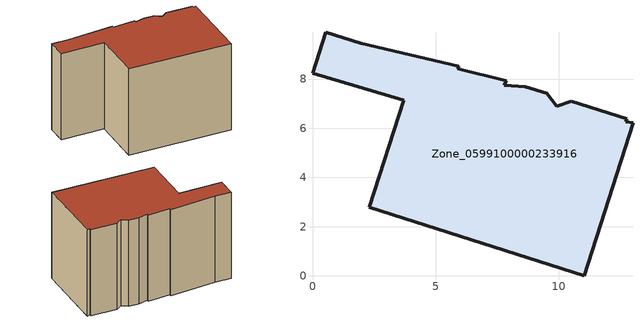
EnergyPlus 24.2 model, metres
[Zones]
Zone_0599100000233916
 floor ground (C_G): 9.52,7.42 9.93,6.89 10.5,7.1 12.77,6.38 12.74,6.26 13.02,6.21 11.05,0 2.31,2.78 3.7,7.13 0,8.23 0.53,9.91 1.96,9.46 5.94,8.53 5.91,8.41 7.87,7.93 7.79,7.76 8.64,7.7 z0
 wall outside (C_F): 0.53,9.91 0,8.23 3.7,7.13 2.31,2.78 11.05,0 13.02,6.21 12.74,6.26 12.77,6.38 10.5,7.1 9.93,6.89 9.52,7.42 8.64,7.7 7.79,7.76 7.87,7.93 5.91,8.41 5.94,8.53 1.96,9.46 0.53,9.91 z0:8.08
 roof outside (C_R): 7.87,7.93 5.91,8.41 5.94,8.53 1.96,9.46 0.53,9.91 0,8.23 3.7,7.13 2.31,2.78 11.05,0 13.02,6.21 12.74,6.26 12.77,6.38 10.5,7.1 9.93,6.89 9.52,7.42 8.64,7.7 7.79,7.76 z8.08
[BUILDING]
Pand.0599100000233916: North Axis=0; Terrain=City; Loads Convergence Tolerance Value=0.04; Temperature Convergence Tolerance Value=0.4; Solar Distribution=FullExterior; Maximum Number of Warmup Days=25; Minimum Number of Warmup Days=1
[Site:Location]
Rotterdam.The.Hague.AP_ZH_NLD Design_Conditions: Latitude=51.96; Longitude=4.45; Time Zone=1; Elevation=-4.5
[SITE:GROUNDTEMPERATURE:BUILDINGSURFACE]
18, 18, 18, 18, 18, 18, 18, 18, 18, 18, 18, 18
[MATERIAL] Thermal Absorptance=0.9; Solar Absorptance=0.7; Visible Absorptance=0.7
Name | Roughness | Thickness | Conductivity | Density | Specific Heat
G.TC.1946-1964 | MediumSmooth | 0.15 | 1 | 540 | 1210
F.TC.1946-1964 | Rough | 0.3 | 0.857143 | 1920 | 840
R.TC.1946-1964 | MediumRough | 0.2 | 0.235294 | 1500 | 1000
[CONSTRUCTION]
C_G: G.TC.1946-1964
C_F: F.TC.1946-1964
C_R: R.TC.1946-1964
[ZONE]
Zone_0599100000233916: Type=1; Multiplier=1; Ceiling Height=Autocalculate; Volume=Autocalculate; Floor Area=autocalculate; Part of Total Floor Area=Yes
[ZONEINFILTRATION:DESIGNFLOWRATE]
Infil_Zone_0599100000233916: Zone or ZoneList or Space or SpaceList=Zone_0599100000233916; Schedule=AlwaysOn; Design Flow Rate Calculation Method=Flow/Area; Flow Rate per Floor Area=0.003; Constant Term Coefficient=1; Temperature Term Coefficient=0; Velocity Term Coefficient=0; Velocity Squared Term Coefficient=0
[HVACTEMPLATE:ZONE:IDEALLOADSAIRSYSTEM]
Zone_0599100000233916: Maximum Heating Supply Air Temperature=50; Minimum Cooling Supply Air Temperature=13; Maximum Heating Supply Air Humidity Ratio=0.0156; Minimum Cooling Supply Air Humidity Ratio=0.0077; Heating Limit=NoLimit; Cooling Limit=NoLimit; Dehumidification Control Type=ConstantSensibleHeatRatio; Cooling Sensible Heat Ratio=0.7; Dehumidification Setpoint=60; Humidification Control Type=None; Humidification Setpoint=30; Outdoor Air Method=None; Outdoor Air Flow Rate per Person=0.00944; Outdoor Air Flow Rate per Zone Floor Area=0; Outdoor Air Flow Rate per Zone=0; Demand Controlled Ventilation Type=None; Outdoor Air Economizer Type=NoEconomizer; Heat Recovery Type=None; Sensible Heat Recovery Effectiveness=0.7; Latent Heat Recovery Effectiveness=0.65
[ZONECONTROL:THERMOSTAT]
ThermostatControl_Zone_0599100000233916: Zone or ZoneList=Zone_0599100000233916; Control Type Schedule=DualSetpointControlType; Control 1=Thermostat_Zone_0599100000233916; Temperature Difference Between Cutout And Setpoint=0
[THERMOSTATSETPOINT:DUALSETPOINT]
Thermostat_Zone_0599100000233916: Heating Setpoint Temperature Schedule=HeatingSetpoint_Zone_0599100000233916; Cooling Setpoint Temperature Schedule=CoolingSetpoint_Zone_0599100000233916
[SCHEDULE:COMPACT]
HeatingSetpoint_Zone_0599100000233916: Through: 12/31, For: AllDays, Until: 24:00, 21
CoolingSetpoint_Zone_0599100000233916: Through: 12/31, For: AllDays, Until: 24:00, 24
DualSetpointControlType: Through: 12/31, For: AllDays, Until: 24:00, 4
AlwaysOn: Through: 12/31, For: AllDays, Until: 24:00, 1
